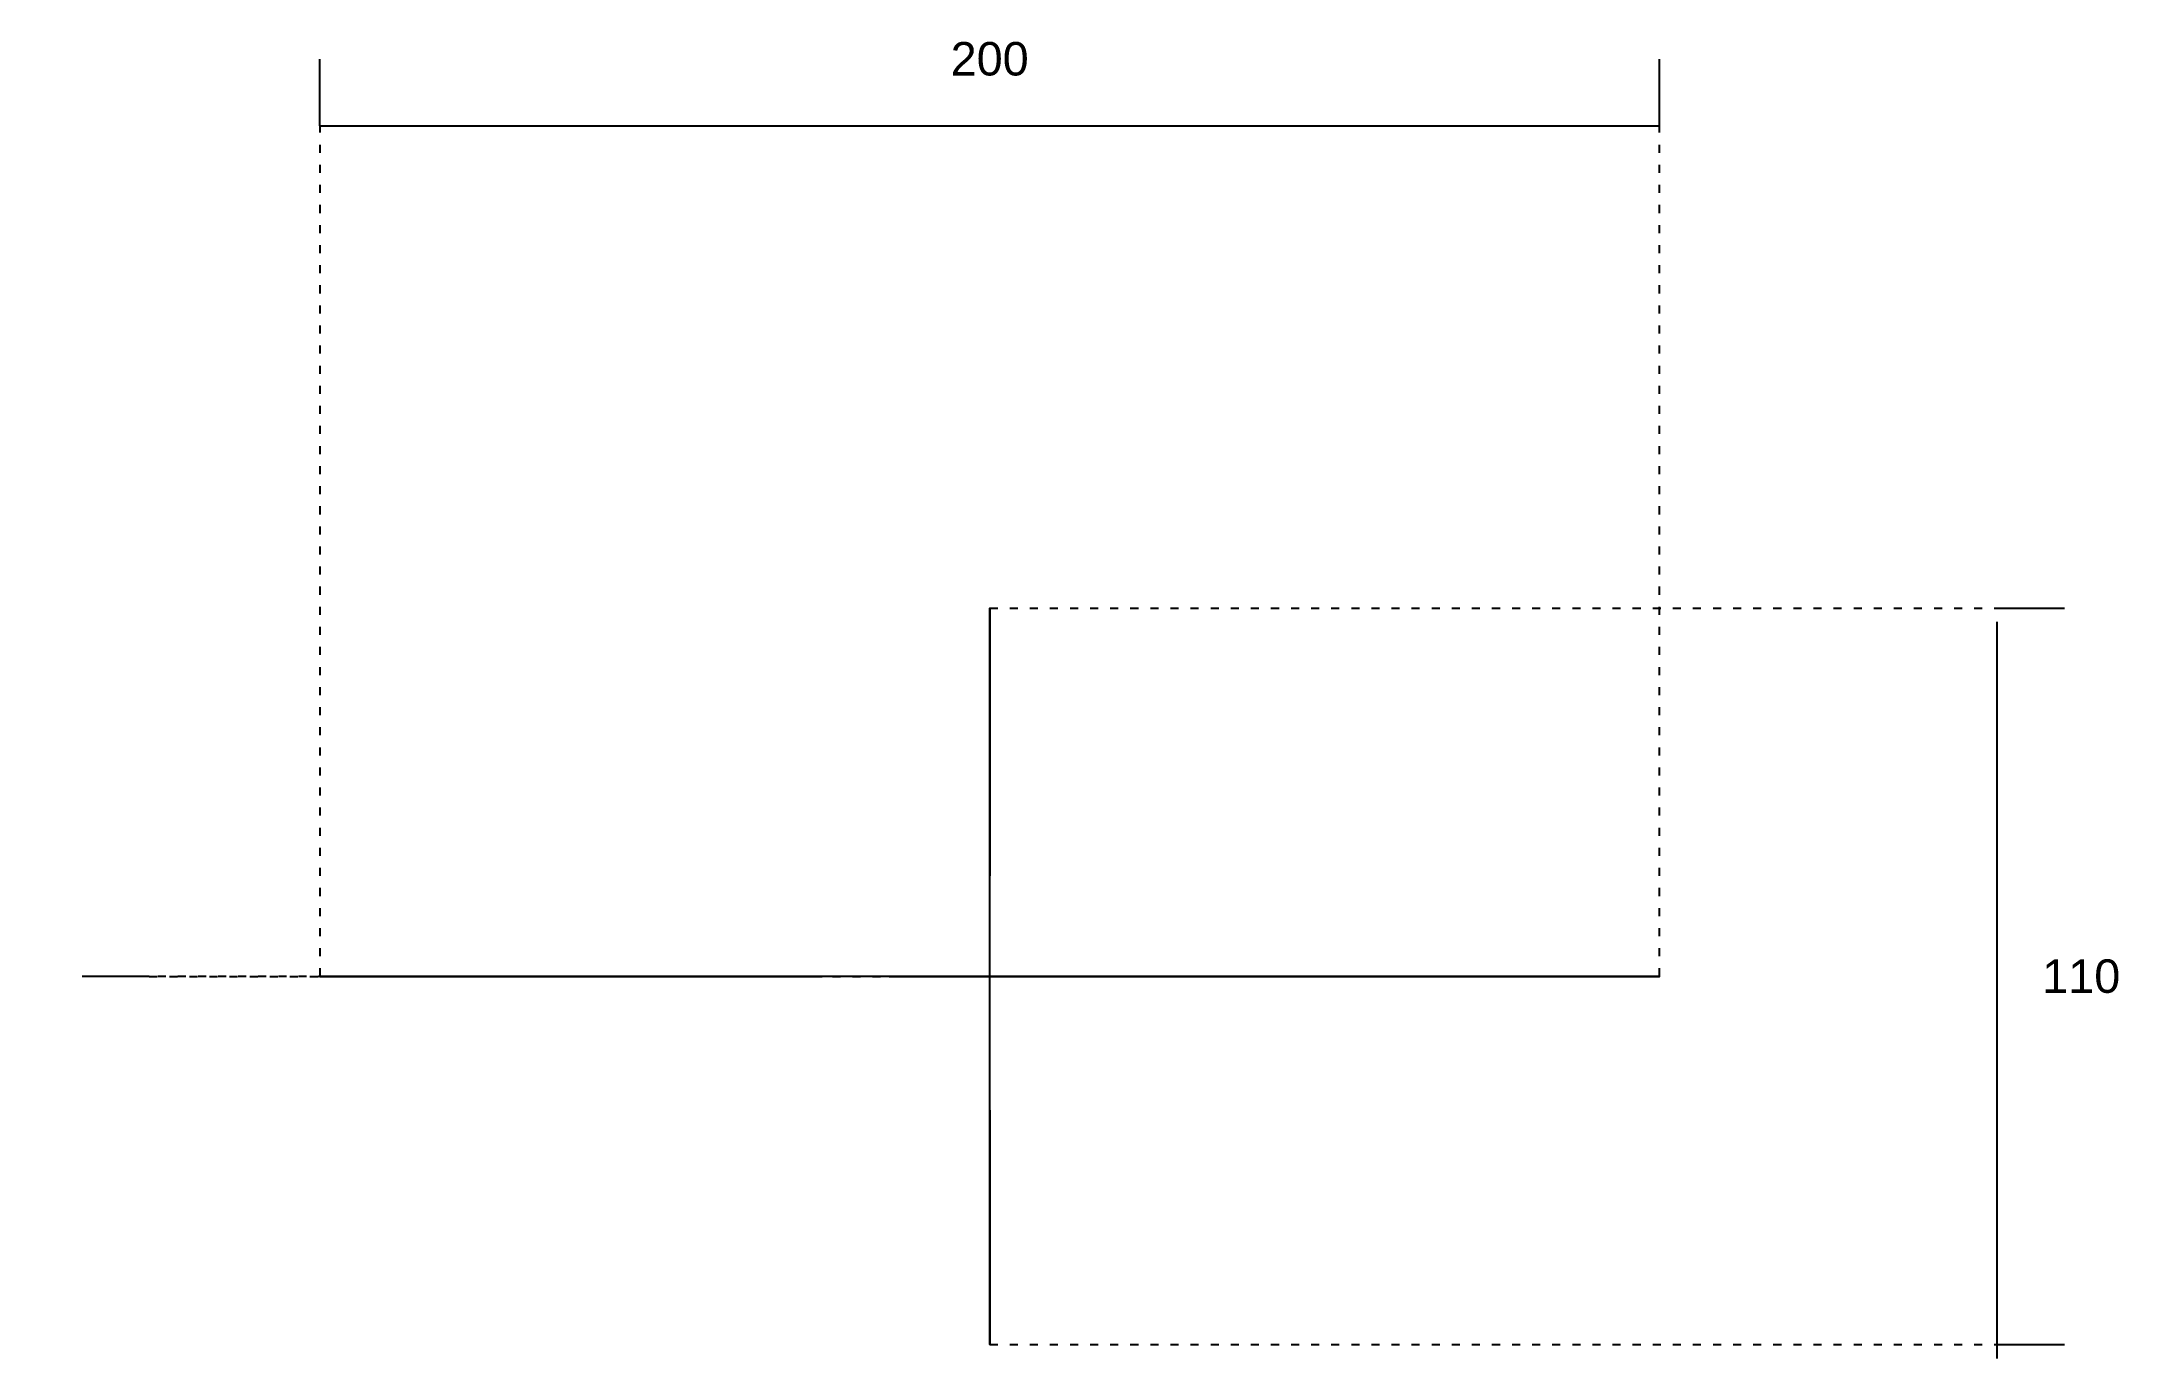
# Model space of a CAD drawing. Header units: millimetres. Extents: x -142 to 169, y -57 to 140.
import ezdxf

# ---------------------------------------------------------------- set-up
doc = ezdxf.new("R2010")
doc.units = ezdxf.units.MM
doc.linetypes.add('ACAD_ISO03W100', pattern=[30, 12, -18])
doc.styles.get("Standard").update_dxf_attribs({"font": 'arial.ttf'})

msp = doc.modelspace()

# ---------------------------------------------------------------- linework, layer by layer
for points in [[(-100, 127), (-100, 137)], [(100, 127), (100, 137)], [(-100, 127), (100, 127)], [(150.39, 52.93), (150.39, -57.07)], [(150.48, 55), (160.48, 55)], [(150.48, -55), (160.48, -55)]]:
    msp.add_lwpolyline(points)
at = {"linetype": 'ACAD_ISO03W100', "ltscale": 0.1}
for points in [[(-99.97, 0), (-99.97, 127)], [(100, 0), (100, 127)], [(0, 55), (150.48, 55)], [(0, -55), (150.39, -55)]]:
    msp.add_lwpolyline(points, dxfattribs=at)
at = {"color": 254}
for points in [[(0, -55), (0, 55)], [(100, 0), (-100, 0)]]:
    msp.add_lwpolyline(points, dxfattribs=at)
at = {"color": 254, "extrusion": (1, -6.12323e-17, 6.12323e-17)}
msp.add_lwpolyline([(-55, 0), (55, 0)], dxfattribs=at)
at = {"extrusion": (1, -6.12323e-17, 6.12323e-17)}
for points in [[(-20, -50), (20, -50)], [(-15, 30), (15, 30)], [(0, 0), (0, -50)]]:
    msp.add_lwpolyline(points, dxfattribs=at)
at = {"extrusion": (0, -1, 6.12323e-17)}
for points in [[(-125.48, 30), (-135.48, 30)], [(-125.48, 30), (-125.48, -50)], [(0, 30), (0, -50)], [(-125.48, -50), (-135.48, -50)], [(25, -50), (-25, -50)]]:
    msp.add_lwpolyline(points, dxfattribs=at)
at = {"linetype": 'ACAD_ISO03W100', "ltscale": 0.1}
for points, elevation in [([(0, 0), (-125.48, 0)], 30), ([(-125.48, 0), (0, 0)], -50)]:
    msp.add_lwpolyline(points, dxfattribs=dict(at, elevation=elevation))
at = {"color": 254, "extrusion": (0, -1, 6.12323e-17)}
msp.add_lwpolyline([(0, 0), (100, 0)], dxfattribs=at)
msp.add_polyline3d([(-15, 0, 30), (15, 0, 30)])
for points in [[(0, 20, -50), (0, 52.88, -10.96), (0, 55), (0, 51.57, 11.65), (0, 31.88, 25.85), (0, 15, 30)], [(-15, 0, 30), (-84.44, 0, 17.22), (-98.55, 0, 6.1), (-100, 0), (-98.58, 0, -5.47), (-88.46, 0, -17.66), (-25, 0, -50)], [(15, 0, 30), (84.44, 0, 17.22), (98.55, 0, 6.1), (100, 0), (98.58, 0, -5.47), (88.46, 0, -17.66), (25, 0, -50)], [(0, -20, -50), (0, -52.88, -10.96), (0, -55), (0, -51.57, 11.65), (0, -31.88, 25.85), (0, -15, 30)]]:
    msp.add_spline(points, degree=3)

# ---------------------------------------------------------------- texts
at = {"char_height": 5, "attachment_point": 5}
for s, insert in [('200', (0, 137)), ('110', (162.98, 0))]:
    msp.add_mtext_dynamic_manual_height_columns(s, width=36.5974, gutter_width=12.5, heights=[6.19], dxfattribs=dict(at, insert=insert))
at = {"extrusion": (0, -1, 6.12323e-17), "insert": (-137.98, 0, -10), "char_height": 5, "attachment_point": 5, "text_direction": (1, 0, 0)}
msp.add_mtext_dynamic_manual_height_columns('80', width=36.5974, gutter_width=12.5, heights=[6.19], dxfattribs=at)

doc.saveas('drawing.dxf')
